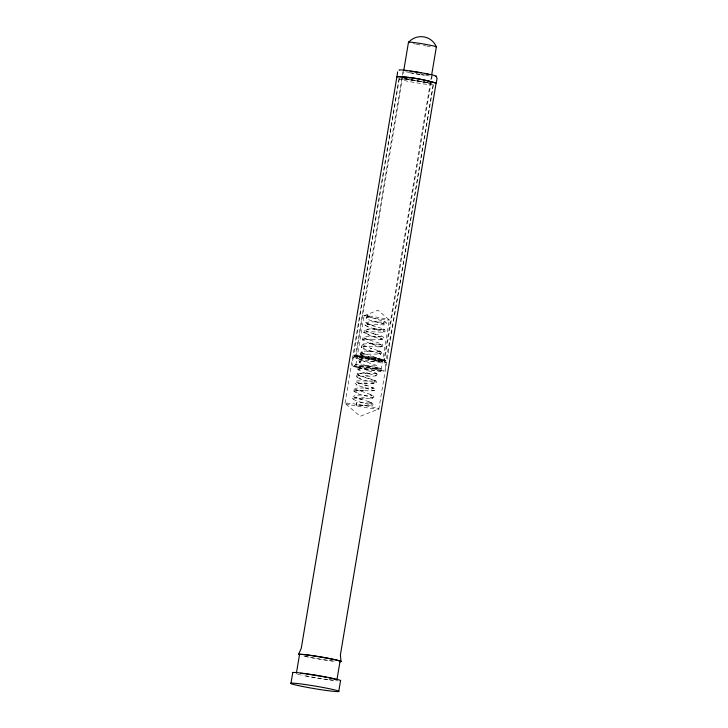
<?xml version="1.0" encoding="UTF-8"?>
<svg xmlns="http://www.w3.org/2000/svg" width="728" height="728" viewBox="0 0 728 728"><rect width="100%" height="100%" fill="white"/><g stroke="black" fill="none" stroke-linecap="round" stroke-linejoin="round"><path stroke-width="0.55" stroke-dasharray="3.64 2.73" d="M399.108 78.096L366.175 274.911L353.926 355.282L354.5 356.065L355.455 355.391L402.147 76.349M345.017 403.112L399.281 78.888M353.262 357.293L352.143 363.973L352.962 366.166M402.338 75.221L403.094 70.743M355.937 356.274L403.594 71.471M355.856 364.71L364.046 315.797M431.486 76.012L383.829 360.815L386.031 362.617L384.912 369.305L383.419 371.116M432.195 75.557L384.557 360.205L385.239 361.161L386.04 360.606L400.627 280.617L433.752 82.683M433.096 84.785A17.299 0.937 9.5 0 1 405.751 80.844A17.299 0.937 9.5 0 1 409.718 79.88A17.299 0.937 9.5 0 1 433.096 84.785L378.842 409.009L360.214 416.298L344.999 403.358M358.95 360.041C361.625 356.802 373.637 359.323 377.031 358.95L379.579 358.904M358.859 360.378C361.152 366.703 371.917 365.62 377.559 368.596C379.488 363.763 368.25 366.948 362.944 365.82C350.277 366.43 363.308 373.773 368.741 373.701C374.219 374.856 376.813 377.541 376.695 373.564M370.798 403.103C369.342 403.312 372.772 402.184 371.134 404.641C372.354 406.579 367.194 403.43 365.947 403.694C362.207 402.111 351.242 400.91 352.816 396.742M354.045 389.389C353.144 394.976 367.804 395.377 372.936 398.143L372.272 397.825C372.144 397.415 374.11 394.376 371.016 395.714L371.899 395.75C365.765 396.077 358.576 393.602 353.025 396.496M370.133 403.075L356.829 402.575L356.383 405.25L371.526 405.787L372.536 405.451L373.027 404.213L371.617 402.584L354.855 397.142L356.283 397.825C354.409 394.54 353.135 399.272 355.428 398.025C375.612 399.253 383.974 397.688 356.092 389.799L357.512 390.472L355.528 389.198L355.146 391.091L364.619 390.672M354.254 389.152L356.966 388.024L365.065 387.997M360.87 354.418L361.807 354.036C361.707 354.809 361.607 351.906 362.198 351.724L363.645 351.442M360.387 359.532L362.417 358.795M356.383 405.25L356.766 402.63M378.606 350.778C381.044 350.432 379.825 353.699 379.243 354.026M360.797 368.459L358.777 369.151L359.486 368.55C359.113 369.296 359.077 365.492 360.387 368.04L359.177 367.367L369.387 371.089L368.313 370.779C392.865 378.169 363.818 375.457 357.566 376.458L358.14 375.957C357.685 374.538 358.413 374.492 361.243 376.276L357.949 374.72M353.89 366.102L356.047 364.564M359.35 368.732L358.549 369.233L363.217 368.477L377.031 369.041L378.351 368.905L379.097 367.868L378.014 365.929L360.415 360.014L361.625 360.688C360.278 358.458 360.515 361.516 360.578 361.388L359.641 361.771M367.813 317.381L367.831 315.697L372.954 318.072L385.139 321.731L386.504 323.014L386.277 324.351L385.057 324.934L371.435 324.379L366.22 324.934L366.603 323.05L374.101 326.29M364.228 315.652L377.969 310.246L389.334 319.911L381.154 368.823L382.71 371.007M367.977 314.714C360.933 321.23 381.49 321.94 385.239 324.642L384.566 324.324C384.439 323.905 386.413 320.875 383.319 322.204L384.193 322.249L370.325 321.721L365.611 322.604L365.01 324.888L367.167 326.59L383.974 331.968L383.447 330.448L384.22 329.493L372.663 329.256M363.591 344.026C354.827 349.986 376.813 351.588 380.334 354.054M353.508 357.093L356.138 356.11M378.951 361.634C383.51 358.039 373.318 357.12 371.207 356.201M379.133 361.579L379.661 361.416L359.978 361.579M377.768 351.67L380.808 351.56M361.143 354.263C368.832 353.69 396.66 355.801 371.398 348.548M380.134 354.336L380.908 354.081L380.362 354.227M379.625 351.706L380.371 351.56M363.035 346.683L364.482 346.41M363.054 344.116C368.95 343.252 374.911 344.18 380.826 344.308C381.709 342.915 381.399 347.529 380.353 346.246C372.363 345.664 350.159 336.154 372.081 336.473M356.265 390.636L358.121 390.417M367.34 324.479L369.351 324.251M355.036 397.989L357.066 397.761M366.493 329.52L368.686 329.284M379.406 358.959L378.396 359.059C378.697 358.731 379.652 363.463 376.995 360.442M376.567 373.701L374.711 373.655C371.116 373.819 362.535 372.226 357.339 373.864L357.803 373.655C352.179 380.371 371.471 380.635 375.411 383.456L374.829 383.156C374.474 382.901 376.44 379.716 374.01 381.117L375.284 381.044L356.82 380.89L355.719 381.436L355 383.074L357.029 385.203L355.173 383.729L355.764 384.502M376.085 368.732L377.259 368.677M380.58 351.615L378.114 351.597C375.694 351.569 364.774 350.532 361.68 351.569C354.982 357.903 377.295 359.505 378.314 360.897M370.443 348.266L371.644 348.63L362.908 345.099L362.526 346.983L368.286 346.428L381.363 346.983L382.591 346.401L382.819 345.072L381.454 343.78L365.975 338.93L368.277 339.858M357.557 405.05L366.502 405.332M380.38 346.974L379.534 346.947M359.969 390.344L365.711 390.49M380.125 339.303L381.7 339.321M379.288 344.335L380.862 344.362L379.98 344.271M370.288 398.098L371.862 398.125M383.292 329.602C357.885 326.463 357.721 333.925 382.701 339.294L382.109 339.021C384.875 335.007 376.84 337.619 372.181 336.473M365.929 330.994L367.358 331.668C365.001 329.593 365.083 331.404 366.111 331.832L365.056 332.214L370.425 331.722L383.82 332.286L385.203 331.404L384.42 329.293L367.158 323.642L368.586 324.315M371.626 339.139L363.754 339.639L364.137 337.746L366.129 339.021L364.701 338.347M367.522 351.278L370.743 351.369M366.83 366.011L369.788 366.129M365.21 375.684L368.168 375.794M363.982 383.028L366.939 383.146M361.516 397.734L364.482 397.843M373.2 336.673L376.048 336.782M371.735 339.148C385.867 341.669 388.934 336.391 373.355 333.697M371.972 344.016L375.038 344.144M381.991 332.241L382.637 332.268M369.688 405.751L370.352 405.778M371.498 383.338L373.619 383.429M378.141 336.873L380.517 336.982M365.11 387.997L373.009 388.397L372.245 388.361C375.329 387.059 373.355 390.026 373.528 390.481L374.183 390.8L356.875 385.121M364.655 390.672C389.453 392.146 364.837 384.657 357.321 382.446L358.749 383.119L356.784 381.891L356.356 383.774L361.179 383.174L374.574 383.747L376.585 382.873L376.522 381.527L375.411 380.571L359.341 375.475M428.592 82.71L430.821 82.965M427.209 82.528L400.928 77.905M426.781 82.482L402.884 78.351M373.619 356.993L362.062 352.944M373.719 328.61L376.958 329.566M372.873 333.642L375.912 334.543M374.947 321.257L377.786 322.104M366.339 372.709L369.178 373.555M365.492 377.75L375.102 380.671M364.264 385.094L367.103 385.94M373.864 333.852L366.057 331.058M369.87 342.861L372.7 343.752M368.432 350.141L371.471 351.105M366.994 357.421L370.243 358.449M368.805 401.856L371.717 402.884M382.118 323.369L383.92 323.951M370.197 394.558L372.008 395.14M371.589 387.26L373.236 387.787M358.804 398.789L361.807 399.799M375.766 367.795L377.086 368.25M374.92 372.827L376.249 373.291M380.808 338.438L382.009 338.848M369.305 334.889L365.52 333.224M364.601 346.219L365.793 346.692M383.074 328.983L384.011 329.384M358.777 377.705L360.851 378.596M362.235 353.044L363.864 353.799L361.197 352.161M364.719 338.356L366.129 339.021M358.103 374.829L359.159 375.393M361.825 355.282L363.472 356.119M366.748 325.88L368.195 326.635M363.054 347.929L364.51 348.685M355.674 392.028L357.13 392.783M361.352 352.407L362.216 352.962L361.616 352.225M380.143 353.945L379.552 353.553L379.989 353.881M357.503 377.395L356.602 376.685L357.657 377.495M431.613 83.001A19.338 1.046 9.5 0 1 429.957 82.828M428.073 82.601A19.338 1.046 9.5 0 1 402.984 78.324M332.751 661.088A21.713 1.174 9.5 0 1 303.621 656.055M334.152 661.179A20.693 1.119 9.5 0 1 304.377 656.146M332.787 680.07A20.693 1.119 9.5 0 1 329.011 679.652M328.146 679.543A20.693 1.119 9.5 0 1 304.158 675.502M337.974 680.862A24.424 1.319 9.5 0 1 335.699 680.68M333.615 680.462A24.424 1.319 9.5 0 1 301.902 675.284M300.691 675.029A24.424 1.319 9.5 0 1 297.479 674.301M429.283 75.903A18.837 1.019 9.5 0 1 425.143 75.348M424.388 75.239A18.837 1.019 9.5 0 1 420.484 74.647M419.683 74.52A18.837 1.019 9.5 0 1 406.67 72.154M427.318 82.382A17.472 0.946 9.5 0 1 404.613 78.542M424.379 74.993A14.76 0.801 9.5 0 1 421.73 74.611M419.865 74.32A14.76 0.801 9.5 0 1 416.07 73.692M414.196 73.364A14.76 0.801 9.5 0 1 411.502 72.864M409.564 72.482A14.76 0.801 9.5 0 1 407.589 72.063M430.303 46.547A14.178 0.764 9.5 0 1 427.045 46.101M426.171 45.964A14.178 0.764 9.5 0 1 423.469 45.545M419.819 44.918A14.178 0.764 9.5 0 1 416.352 44.281M415.279 44.071A14.178 0.764 9.5 0 1 413.295 43.662M358.376 373.819A9.355 1.329 3.7 0 1 365.602 373.373M368.414 316.207L368.332 316.544A1.356 0.537 -81.8 0 1 367.394 316.971A1.356 0.537 -81.8 0 1 367.877 314.769A1.356 0.537 -81.8 0 1 368.414 316.207M358.531 366.548L358.531 366.548M367.24 324.588L367.722 324.524L367.24 324.588M381.426 346.619L380.881 346.373L381.372 346.61M359.96 362.69L359.104 362.08L359.96 362.69M358.731 370.042L357.848 369.387L358.731 370.042M366.776 318.3L366.239 317.535L366.776 318.3M365.547 325.644L365.01 324.888L365.547 325.644M364.309 332.996L363.782 332.241L364.309 332.996M363.081 340.349L362.553 339.585L363.081 340.349M361.852 347.693L361.316 346.938L361.852 347.693M354.472 391.8L353.935 391.036L354.472 391.8M353.244 399.144L352.707 398.389L353.244 399.144M360.406 354.791L360.06 353.762L360.406 354.791M351.488 405.068A17.299 0.937 9.5 0 0 378.842 409.009A17.299 0.937 9.5 0 0 355.464 404.104A17.299 0.937 9.5 0 0 351.488 405.068M359.951 356.702A14.76 0.801 9.5 0 0 384.147 360.351A14.76 0.801 9.5 0 0 365.92 356.338A14.76 0.801 9.5 0 0 359.951 356.702M359.25 357.457A15.588 0.846 9.5 0 0 384.803 361.306A15.588 0.846 9.5 0 0 365.556 357.075A15.588 0.846 9.5 0 0 359.25 357.457M358.886 356.738A16.28 0.883 9.5 0 0 385.585 360.76A16.28 0.883 9.5 0 0 365.474 356.338A16.28 0.883 9.5 0 0 358.886 356.738M360.233 365.929A12.858 0.692 9.5 0 0 380.962 368.978A12.858 0.692 9.5 0 0 364.319 365.411A12.858 0.692 9.5 0 0 360.233 365.929M358.704 367.667A14.76 0.801 9.5 0 0 382.491 371.18A14.76 0.801 9.5 0 0 363.381 367.076A14.76 0.801 9.5 0 0 358.704 367.667M368.423 317.017A12.858 0.692 9.5 0 0 389.152 320.065A12.858 0.692 9.5 0 0 372.499 316.489A12.858 0.692 9.5 0 0 368.423 317.017M358.231 367.622A15.479 0.837 9.5 0 0 383.201 371.298A15.479 0.837 9.5 0 0 363.145 367.003A15.479 0.837 9.5 0 0 358.231 367.622M358.931 358.859A16.653 0.901 9.5 0 0 385.785 362.817A16.653 0.901 9.5 0 0 364.218 358.185A16.653 0.901 9.5 0 0 358.931 358.859M360.76 357.612A14.178 0.764 9.5 0 0 383.629 360.988A14.178 0.764 9.5 0 0 365.265 357.039A14.178 0.764 9.5 0 0 360.76 357.612"/><path stroke-width="1.09" d="M396.978 76.722C409.254 76.831 424.178 79.388 436.09 83.238L340.404 654.863L341.013 661.37M290.982 683.21L292.774 672.517M296.414 673.154L299.545 654.445M397.015 76.749L397.57 71.89M396.96 76.422L301.256 648.33L298.553 654.272M403.785 70.352L408.472 42.324M431.677 74.893L436.363 46.856C431.64 35.499 416.826 33.224 408.681 42.151M435.699 83.292L436.263 83.101L437.046 78.424L436.218 76.231M337.055 679.106L340.003 661.497A20.693 1.119 9.5 0 0 319.856 656.856A20.693 1.119 9.5 0 0 299.526 654.736M338.729 691.536A24.424 1.319 9.5 0 0 305.724 684.611A24.424 1.319 9.5 0 0 300.118 685.976A24.424 1.319 9.5 0 0 338.729 691.536L340.522 680.844A24.424 1.319 9.5 0 0 316.735 675.356A24.424 1.319 9.5 0 0 292.747 672.863M396.787 76.567C409.919 77.004 423.569 79.434 436.263 83.101M298.535 654.581A21.713 1.174 9.5 0 1 322.65 657.275A21.713 1.174 9.5 0 1 339.53 661.734M300.5 673.3A20.693 1.119 9.5 0 1 304.277 673.719M306.042 673.946A20.693 1.119 9.5 0 1 319.383 676.021M320.438 676.203A20.693 1.119 9.5 0 1 326.453 677.322M329.129 677.868A20.693 1.119 9.5 0 1 335.535 679.406M404.877 70.634A14.76 0.801 9.5 0 1 407.116 70.834M410.082 71.198A14.76 0.801 9.5 0 1 413.559 71.69M414.478 71.835A14.76 0.801 9.5 0 1 421.084 72.937M424.633 73.61A14.76 0.801 9.5 0 1 429.374 74.629M399.281 70.243A18.837 1.019 9.5 0 1 418.436 72.254A18.837 1.019 9.5 0 1 435.699 76.404M407.571 77.523A17.472 0.946 9.5 0 1 409.573 77.796M409.218 42.643A14.178 0.764 9.5 0 1 421.376 43.644A14.178 0.764 9.5 0 1 436.163 47.029"/></g></svg>
